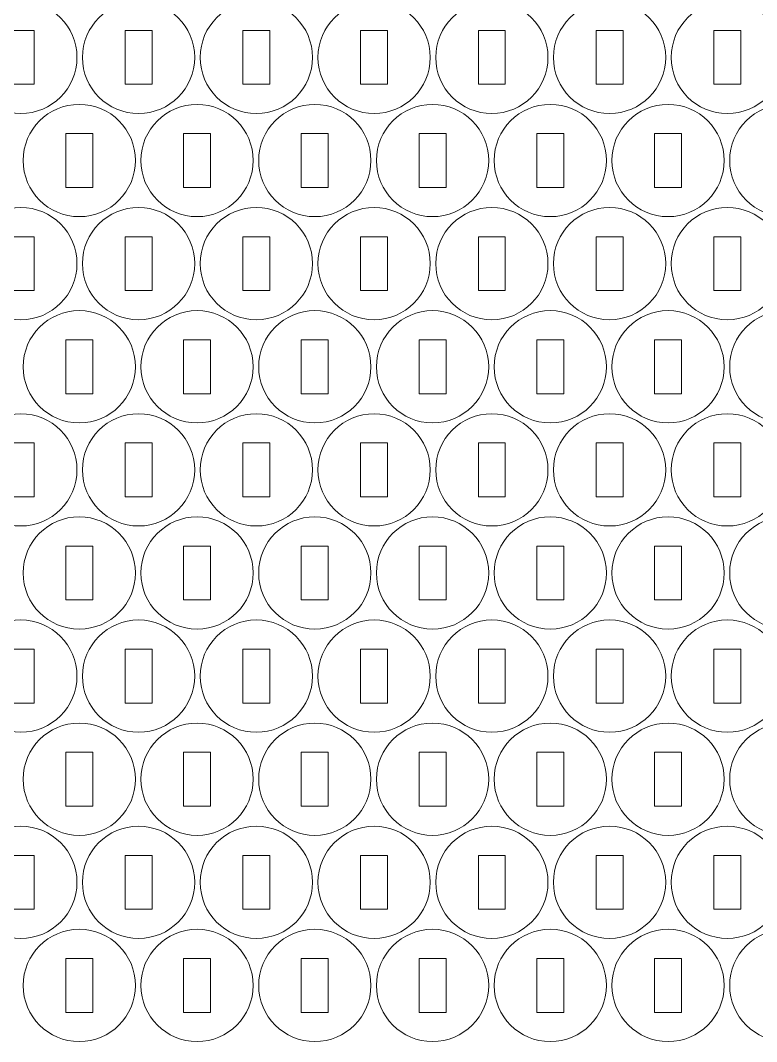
# Model space of a CAD drawing. Header units: millimetres. Extents: x -417 to 417, y -320 to 320.
# Drawn here: x -328.5 to -246.5, y -320.2 to -206.5 of the extents above; entities that cross this region are included whole.
import ezdxf

# ---------------------------------------------------------------- set-up
doc = ezdxf.new("R2010")
doc.units = ezdxf.units.MM
doc.header["$MEASUREMENT"] = 0
doc.layers.add('Camada 1', color=7, linetype='Continuous')

msp = doc.modelspace()

# ---------------------------------------------------------------- linework, layer by layer
at = {"layer": 'Camada 1', "lineweight": 20}
for points in [[(-328.4579, -204.3925), (-325.0061, -204.3925), (-322.2079, -207.1907), (-322.2079, -210.6425), (-322.2079, -210.6425), (-322.2079, -214.0943), (-325.0061, -216.8925), (-328.4579, -216.8925), (-328.4579, -216.8925), (-331.9097, -216.8925), (-334.7079, -214.0943), (-334.7079, -210.6425), (-334.7079, -210.6425), (-334.7079, -207.1907), (-331.9097, -204.3925), (-328.4579, -204.3925)], [(-315.3471, -204.3925), (-311.8953, -204.3925), (-309.0971, -207.1907), (-309.0971, -210.6425), (-309.0971, -210.6425), (-309.0971, -214.0943), (-311.8953, -216.8925), (-315.3471, -216.8925), (-315.3471, -216.8925), (-318.7989, -216.8925), (-321.5971, -214.0943), (-321.5971, -210.6425), (-321.5971, -210.6425), (-321.5971, -207.1907), (-318.7989, -204.3925), (-315.3471, -204.3925)], [(-302.2363, -204.3925), (-298.7845, -204.3925), (-295.9863, -207.1907), (-295.9863, -210.6425), (-295.9863, -210.6425), (-295.9863, -214.0943), (-298.7845, -216.8925), (-302.2363, -216.8925), (-302.2363, -216.8925), (-305.6881, -216.8925), (-308.4863, -214.0943), (-308.4863, -210.6425), (-308.4863, -210.6425), (-308.4863, -207.1907), (-305.6881, -204.3925), (-302.2363, -204.3925)], [(-289.1255, -204.3925), (-285.6737, -204.3925), (-282.8755, -207.1907), (-282.8755, -210.6425), (-282.8755, -210.6425), (-282.8755, -214.0943), (-285.6737, -216.8925), (-289.1255, -216.8925), (-289.1255, -216.8925), (-292.5773, -216.8925), (-295.3755, -214.0943), (-295.3755, -210.6425), (-295.3755, -210.6425), (-295.3755, -207.1907), (-292.5773, -204.3925), (-289.1255, -204.3925)], [(-276.0147, -204.3925), (-272.5629, -204.3925), (-269.7647, -207.1907), (-269.7647, -210.6425), (-269.7647, -210.6425), (-269.7647, -214.0943), (-272.5629, -216.8925), (-276.0147, -216.8925), (-276.0147, -216.8925), (-279.4665, -216.8925), (-282.2647, -214.0943), (-282.2647, -210.6425), (-282.2647, -210.6425), (-282.2647, -207.1907), (-279.4665, -204.3925), (-276.0147, -204.3925)], [(-262.9039, -204.3925), (-259.4521, -204.3925), (-256.6539, -207.1907), (-256.6539, -210.6425), (-256.6539, -210.6425), (-256.6539, -214.0943), (-259.4521, -216.8925), (-262.9039, -216.8925), (-262.9039, -216.8925), (-266.3557, -216.8925), (-269.1539, -214.0943), (-269.1539, -210.6425), (-269.1539, -210.6425), (-269.1539, -207.1907), (-266.3557, -204.3925), (-262.9039, -204.3925)], [(-249.7931, -204.3925), (-246.3413, -204.3925), (-243.5431, -207.1907), (-243.5431, -210.6425), (-243.5431, -210.6425), (-243.5431, -214.0943), (-246.3413, -216.8925), (-249.7931, -216.8925), (-249.7931, -216.8925), (-253.2449, -216.8925), (-256.0431, -214.0943), (-256.0431, -210.6425), (-256.0431, -210.6425), (-256.0431, -207.1907), (-253.2449, -204.3925), (-249.7931, -204.3925)], [(-329.9579, -207.6425), (-329.9579, -207.6425), (-326.9579, -207.6425), (-326.9579, -207.6425), (-326.9579, -207.6425), (-326.9579, -207.6425), (-326.9579, -213.6425), (-326.9579, -213.6425), (-326.9579, -213.6425), (-326.9579, -213.6425), (-329.9579, -213.6425), (-329.9579, -213.6425), (-329.9579, -213.6425), (-329.9579, -213.6425), (-329.9579, -207.6425), (-329.9579, -207.6425)], [(-316.8471, -207.6425), (-316.8471, -207.6425), (-313.8471, -207.6425), (-313.8471, -207.6425), (-313.8471, -207.6425), (-313.8471, -207.6425), (-313.8471, -213.6425), (-313.8471, -213.6425), (-313.8471, -213.6425), (-313.8471, -213.6425), (-316.8471, -213.6425), (-316.8471, -213.6425), (-316.8471, -213.6425), (-316.8471, -213.6425), (-316.8471, -207.6425), (-316.8471, -207.6425)], [(-303.7363, -207.6425), (-303.7363, -207.6425), (-300.7363, -207.6425), (-300.7363, -207.6425), (-300.7363, -207.6425), (-300.7363, -207.6425), (-300.7363, -213.6425), (-300.7363, -213.6425), (-300.7363, -213.6425), (-300.7363, -213.6425), (-303.7363, -213.6425), (-303.7363, -213.6425), (-303.7363, -213.6425), (-303.7363, -213.6425), (-303.7363, -207.6425), (-303.7363, -207.6425)], [(-290.6255, -207.6425), (-290.6255, -207.6425), (-287.6255, -207.6425), (-287.6255, -207.6425), (-287.6255, -207.6425), (-287.6255, -207.6425), (-287.6255, -213.6425), (-287.6255, -213.6425), (-287.6255, -213.6425), (-287.6255, -213.6425), (-290.6255, -213.6425), (-290.6255, -213.6425), (-290.6255, -213.6425), (-290.6255, -213.6425), (-290.6255, -207.6425), (-290.6255, -207.6425)], [(-277.5147, -207.6425), (-277.5147, -207.6425), (-274.5147, -207.6425), (-274.5147, -207.6425), (-274.5147, -207.6425), (-274.5147, -207.6425), (-274.5147, -213.6425), (-274.5147, -213.6425), (-274.5147, -213.6425), (-274.5147, -213.6425), (-277.5147, -213.6425), (-277.5147, -213.6425), (-277.5147, -213.6425), (-277.5147, -213.6425), (-277.5147, -207.6425), (-277.5147, -207.6425)], [(-264.4039, -207.6425), (-264.4039, -207.6425), (-261.4039, -207.6425), (-261.4039, -207.6425), (-261.4039, -207.6425), (-261.4039, -207.6425), (-261.4039, -213.6425), (-261.4039, -213.6425), (-261.4039, -213.6425), (-261.4039, -213.6425), (-264.4039, -213.6425), (-264.4039, -213.6425), (-264.4039, -213.6425), (-264.4039, -213.6425), (-264.4039, -207.6425), (-264.4039, -207.6425)], [(-251.2931, -207.6425), (-251.2931, -207.6425), (-248.2931, -207.6425), (-248.2931, -207.6425), (-248.2931, -207.6425), (-248.2931, -207.6425), (-248.2931, -213.6425), (-248.2931, -213.6425), (-248.2931, -213.6425), (-248.2931, -213.6425), (-251.2931, -213.6425), (-251.2931, -213.6425), (-251.2931, -213.6425), (-251.2931, -213.6425), (-251.2931, -207.6425), (-251.2931, -207.6425)], [(-321.9492, -215.8754), (-318.4974, -215.8754), (-315.6992, -218.6736), (-315.6992, -222.1254), (-315.6992, -222.1254), (-315.6992, -225.5772), (-318.4974, -228.3754), (-321.9492, -228.3754), (-321.9492, -228.3754), (-325.401, -228.3754), (-328.1992, -225.5772), (-328.1992, -222.1254), (-328.1992, -222.1254), (-328.1992, -218.6736), (-325.401, -215.8754), (-321.9492, -215.8754)], [(-308.8384, -215.8754), (-305.3866, -215.8754), (-302.5884, -218.6736), (-302.5884, -222.1254), (-302.5884, -222.1254), (-302.5884, -225.5772), (-305.3866, -228.3754), (-308.8384, -228.3754), (-308.8384, -228.3754), (-312.2902, -228.3754), (-315.0884, -225.5772), (-315.0884, -222.1254), (-315.0884, -222.1254), (-315.0884, -218.6736), (-312.2902, -215.8754), (-308.8384, -215.8754)], [(-295.7276, -215.8754), (-292.2758, -215.8754), (-289.4776, -218.6736), (-289.4776, -222.1254), (-289.4776, -222.1254), (-289.4776, -225.5772), (-292.2758, -228.3754), (-295.7276, -228.3754), (-295.7276, -228.3754), (-299.1794, -228.3754), (-301.9776, -225.5772), (-301.9776, -222.1254), (-301.9776, -222.1254), (-301.9776, -218.6736), (-299.1794, -215.8754), (-295.7276, -215.8754)], [(-282.6168, -215.8754), (-279.165, -215.8754), (-276.3668, -218.6736), (-276.3668, -222.1254), (-276.3668, -222.1254), (-276.3668, -225.5772), (-279.165, -228.3754), (-282.6168, -228.3754), (-282.6168, -228.3754), (-286.0686, -228.3754), (-288.8668, -225.5772), (-288.8668, -222.1254), (-288.8668, -222.1254), (-288.8668, -218.6736), (-286.0686, -215.8754), (-282.6168, -215.8754)], [(-269.506, -215.8754), (-266.0542, -215.8754), (-263.256, -218.6736), (-263.256, -222.1254), (-263.256, -222.1254), (-263.256, -225.5772), (-266.0542, -228.3754), (-269.506, -228.3754), (-269.506, -228.3754), (-272.9578, -228.3754), (-275.756, -225.5772), (-275.756, -222.1254), (-275.756, -222.1254), (-275.756, -218.6736), (-272.9578, -215.8754), (-269.506, -215.8754)], [(-256.3952, -215.8754), (-252.9434, -215.8754), (-250.1452, -218.6736), (-250.1452, -222.1254), (-250.1452, -222.1254), (-250.1452, -225.5772), (-252.9434, -228.3754), (-256.3952, -228.3754), (-256.3952, -228.3754), (-259.847, -228.3754), (-262.6452, -225.5772), (-262.6452, -222.1254), (-262.6452, -222.1254), (-262.6452, -218.6736), (-259.847, -215.8754), (-256.3952, -215.8754)], [(-243.2844, -215.8754), (-239.8326, -215.8754), (-237.0344, -218.6736), (-237.0344, -222.1254), (-237.0344, -222.1254), (-237.0344, -225.5772), (-239.8326, -228.3754), (-243.2844, -228.3754), (-243.2844, -228.3754), (-246.7362, -228.3754), (-249.5344, -225.5772), (-249.5344, -222.1254), (-249.5344, -222.1254), (-249.5344, -218.6736), (-246.7362, -215.8754), (-243.2844, -215.8754)], [(-323.4492, -219.1254), (-323.4492, -219.1254), (-320.4492, -219.1254), (-320.4492, -219.1254), (-320.4492, -219.1254), (-320.4492, -219.1254), (-320.4492, -225.1254), (-320.4492, -225.1254), (-320.4492, -225.1254), (-320.4492, -225.1254), (-323.4492, -225.1254), (-323.4492, -225.1254), (-323.4492, -225.1254), (-323.4492, -225.1254), (-323.4492, -219.1254), (-323.4492, -219.1254)], [(-310.3384, -219.1254), (-310.3384, -219.1254), (-307.3384, -219.1254), (-307.3384, -219.1254), (-307.3384, -219.1254), (-307.3384, -219.1254), (-307.3384, -225.1254), (-307.3384, -225.1254), (-307.3384, -225.1254), (-307.3384, -225.1254), (-310.3384, -225.1254), (-310.3384, -225.1254), (-310.3384, -225.1254), (-310.3384, -225.1254), (-310.3384, -219.1254), (-310.3384, -219.1254)], [(-297.2276, -219.1254), (-297.2276, -219.1254), (-294.2276, -219.1254), (-294.2276, -219.1254), (-294.2276, -219.1254), (-294.2276, -219.1254), (-294.2276, -225.1254), (-294.2276, -225.1254), (-294.2276, -225.1254), (-294.2276, -225.1254), (-297.2276, -225.1254), (-297.2276, -225.1254), (-297.2276, -225.1254), (-297.2276, -225.1254), (-297.2276, -219.1254), (-297.2276, -219.1254)], [(-284.1168, -219.1254), (-284.1168, -219.1254), (-281.1168, -219.1254), (-281.1168, -219.1254), (-281.1168, -219.1254), (-281.1168, -219.1254), (-281.1168, -225.1254), (-281.1168, -225.1254), (-281.1168, -225.1254), (-281.1168, -225.1254), (-284.1168, -225.1254), (-284.1168, -225.1254), (-284.1168, -225.1254), (-284.1168, -225.1254), (-284.1168, -219.1254), (-284.1168, -219.1254)], [(-271.006, -219.1254), (-271.006, -219.1254), (-268.006, -219.1254), (-268.006, -219.1254), (-268.006, -219.1254), (-268.006, -219.1254), (-268.006, -225.1254), (-268.006, -225.1254), (-268.006, -225.1254), (-268.006, -225.1254), (-271.006, -225.1254), (-271.006, -225.1254), (-271.006, -225.1254), (-271.006, -225.1254), (-271.006, -219.1254), (-271.006, -219.1254)], [(-257.8952, -219.1254), (-257.8952, -219.1254), (-254.8952, -219.1254), (-254.8952, -219.1254), (-254.8952, -219.1254), (-254.8952, -219.1254), (-254.8952, -225.1254), (-254.8952, -225.1254), (-254.8952, -225.1254), (-254.8952, -225.1254), (-257.8952, -225.1254), (-257.8952, -225.1254), (-257.8952, -225.1254), (-257.8952, -225.1254), (-257.8952, -219.1254), (-257.8952, -219.1254)], [(-328.4579, -227.3583), (-325.0061, -227.3583), (-322.2079, -230.1565), (-322.2079, -233.6083), (-322.2079, -233.6083), (-322.2079, -237.0601), (-325.0061, -239.8583), (-328.4579, -239.8583), (-328.4579, -239.8583), (-331.9097, -239.8583), (-334.7079, -237.0601), (-334.7079, -233.6083), (-334.7079, -233.6083), (-334.7079, -230.1565), (-331.9097, -227.3583), (-328.4579, -227.3583)], [(-315.3471, -227.3583), (-311.8953, -227.3583), (-309.0971, -230.1565), (-309.0971, -233.6083), (-309.0971, -233.6083), (-309.0971, -237.0601), (-311.8953, -239.8583), (-315.3471, -239.8583), (-315.3471, -239.8583), (-318.7989, -239.8583), (-321.5971, -237.0601), (-321.5971, -233.6083), (-321.5971, -233.6083), (-321.5971, -230.1565), (-318.7989, -227.3583), (-315.3471, -227.3583)], [(-302.2363, -227.3583), (-298.7845, -227.3583), (-295.9863, -230.1565), (-295.9863, -233.6083), (-295.9863, -233.6083), (-295.9863, -237.0601), (-298.7845, -239.8583), (-302.2363, -239.8583), (-302.2363, -239.8583), (-305.6881, -239.8583), (-308.4863, -237.0601), (-308.4863, -233.6083), (-308.4863, -233.6083), (-308.4863, -230.1565), (-305.6881, -227.3583), (-302.2363, -227.3583)], [(-289.1255, -227.3583), (-285.6737, -227.3583), (-282.8755, -230.1565), (-282.8755, -233.6083), (-282.8755, -233.6083), (-282.8755, -237.0601), (-285.6737, -239.8583), (-289.1255, -239.8583), (-289.1255, -239.8583), (-292.5773, -239.8583), (-295.3755, -237.0601), (-295.3755, -233.6083), (-295.3755, -233.6083), (-295.3755, -230.1565), (-292.5773, -227.3583), (-289.1255, -227.3583)], [(-276.0147, -227.3583), (-272.5629, -227.3583), (-269.7647, -230.1565), (-269.7647, -233.6083), (-269.7647, -233.6083), (-269.7647, -237.0601), (-272.5629, -239.8583), (-276.0147, -239.8583), (-276.0147, -239.8583), (-279.4665, -239.8583), (-282.2647, -237.0601), (-282.2647, -233.6083), (-282.2647, -233.6083), (-282.2647, -230.1565), (-279.4665, -227.3583), (-276.0147, -227.3583)], [(-262.9039, -227.3583), (-259.4521, -227.3583), (-256.6539, -230.1565), (-256.6539, -233.6083), (-256.6539, -233.6083), (-256.6539, -237.0601), (-259.4521, -239.8583), (-262.9039, -239.8583), (-262.9039, -239.8583), (-266.3557, -239.8583), (-269.1539, -237.0601), (-269.1539, -233.6083), (-269.1539, -233.6083), (-269.1539, -230.1565), (-266.3557, -227.3583), (-262.9039, -227.3583)], [(-249.7931, -227.3583), (-246.3413, -227.3583), (-243.5431, -230.1565), (-243.5431, -233.6083), (-243.5431, -233.6083), (-243.5431, -237.0601), (-246.3413, -239.8583), (-249.7931, -239.8583), (-249.7931, -239.8583), (-253.2449, -239.8583), (-256.0431, -237.0601), (-256.0431, -233.6083), (-256.0431, -233.6083), (-256.0431, -230.1565), (-253.2449, -227.3583), (-249.7931, -227.3583)], [(-329.9579, -230.6083), (-329.9579, -230.6083), (-326.9579, -230.6083), (-326.9579, -230.6083), (-326.9579, -230.6083), (-326.9579, -230.6083), (-326.9579, -236.6083), (-326.9579, -236.6083), (-326.9579, -236.6083), (-326.9579, -236.6083), (-329.9579, -236.6083), (-329.9579, -236.6083), (-329.9579, -236.6083), (-329.9579, -236.6083), (-329.9579, -230.6083), (-329.9579, -230.6083)], [(-316.8471, -230.6083), (-316.8471, -230.6083), (-313.8471, -230.6083), (-313.8471, -230.6083), (-313.8471, -230.6083), (-313.8471, -230.6083), (-313.8471, -236.6083), (-313.8471, -236.6083), (-313.8471, -236.6083), (-313.8471, -236.6083), (-316.8471, -236.6083), (-316.8471, -236.6083), (-316.8471, -236.6083), (-316.8471, -236.6083), (-316.8471, -230.6083), (-316.8471, -230.6083)], [(-303.7363, -230.6083), (-303.7363, -230.6083), (-300.7363, -230.6083), (-300.7363, -230.6083), (-300.7363, -230.6083), (-300.7363, -230.6083), (-300.7363, -236.6083), (-300.7363, -236.6083), (-300.7363, -236.6083), (-300.7363, -236.6083), (-303.7363, -236.6083), (-303.7363, -236.6083), (-303.7363, -236.6083), (-303.7363, -236.6083), (-303.7363, -230.6083), (-303.7363, -230.6083)], [(-290.6255, -230.6083), (-290.6255, -230.6083), (-287.6255, -230.6083), (-287.6255, -230.6083), (-287.6255, -230.6083), (-287.6255, -230.6083), (-287.6255, -236.6083), (-287.6255, -236.6083), (-287.6255, -236.6083), (-287.6255, -236.6083), (-290.6255, -236.6083), (-290.6255, -236.6083), (-290.6255, -236.6083), (-290.6255, -236.6083), (-290.6255, -230.6083), (-290.6255, -230.6083)], [(-277.5147, -230.6083), (-277.5147, -230.6083), (-274.5147, -230.6083), (-274.5147, -230.6083), (-274.5147, -230.6083), (-274.5147, -230.6083), (-274.5147, -236.6083), (-274.5147, -236.6083), (-274.5147, -236.6083), (-274.5147, -236.6083), (-277.5147, -236.6083), (-277.5147, -236.6083), (-277.5147, -236.6083), (-277.5147, -236.6083), (-277.5147, -230.6083), (-277.5147, -230.6083)], [(-264.4039, -230.6083), (-264.4039, -230.6083), (-261.4039, -230.6083), (-261.4039, -230.6083), (-261.4039, -230.6083), (-261.4039, -230.6083), (-261.4039, -236.6083), (-261.4039, -236.6083), (-261.4039, -236.6083), (-261.4039, -236.6083), (-264.4039, -236.6083), (-264.4039, -236.6083), (-264.4039, -236.6083), (-264.4039, -236.6083), (-264.4039, -230.6083), (-264.4039, -230.6083)], [(-251.2931, -230.6083), (-251.2931, -230.6083), (-248.2931, -230.6083), (-248.2931, -230.6083), (-248.2931, -230.6083), (-248.2931, -230.6083), (-248.2931, -236.6083), (-248.2931, -236.6083), (-248.2931, -236.6083), (-248.2931, -236.6083), (-251.2931, -236.6083), (-251.2931, -236.6083), (-251.2931, -236.6083), (-251.2931, -236.6083), (-251.2931, -230.6083), (-251.2931, -230.6083)], [(-321.9492, -238.8412), (-318.4974, -238.8412), (-315.6992, -241.6394), (-315.6992, -245.0912), (-315.6992, -245.0912), (-315.6992, -248.543), (-318.4974, -251.3412), (-321.9492, -251.3412), (-321.9492, -251.3412), (-325.401, -251.3412), (-328.1992, -248.543), (-328.1992, -245.0912), (-328.1992, -245.0912), (-328.1992, -241.6394), (-325.401, -238.8412), (-321.9492, -238.8412)], [(-308.8384, -238.8412), (-305.3866, -238.8412), (-302.5884, -241.6394), (-302.5884, -245.0912), (-302.5884, -245.0912), (-302.5884, -248.543), (-305.3866, -251.3412), (-308.8384, -251.3412), (-308.8384, -251.3412), (-312.2902, -251.3412), (-315.0884, -248.543), (-315.0884, -245.0912), (-315.0884, -245.0912), (-315.0884, -241.6394), (-312.2902, -238.8412), (-308.8384, -238.8412)], [(-295.7276, -238.8412), (-292.2758, -238.8412), (-289.4776, -241.6394), (-289.4776, -245.0912), (-289.4776, -245.0912), (-289.4776, -248.543), (-292.2758, -251.3412), (-295.7276, -251.3412), (-295.7276, -251.3412), (-299.1794, -251.3412), (-301.9776, -248.543), (-301.9776, -245.0912), (-301.9776, -245.0912), (-301.9776, -241.6394), (-299.1794, -238.8412), (-295.7276, -238.8412)], [(-282.6168, -238.8412), (-279.165, -238.8412), (-276.3668, -241.6394), (-276.3668, -245.0912), (-276.3668, -245.0912), (-276.3668, -248.543), (-279.165, -251.3412), (-282.6168, -251.3412), (-282.6168, -251.3412), (-286.0686, -251.3412), (-288.8668, -248.543), (-288.8668, -245.0912), (-288.8668, -245.0912), (-288.8668, -241.6394), (-286.0686, -238.8412), (-282.6168, -238.8412)], [(-269.506, -238.8412), (-266.0542, -238.8412), (-263.256, -241.6394), (-263.256, -245.0912), (-263.256, -245.0912), (-263.256, -248.543), (-266.0542, -251.3412), (-269.506, -251.3412), (-269.506, -251.3412), (-272.9578, -251.3412), (-275.756, -248.543), (-275.756, -245.0912), (-275.756, -245.0912), (-275.756, -241.6394), (-272.9578, -238.8412), (-269.506, -238.8412)], [(-256.3952, -238.8412), (-252.9434, -238.8412), (-250.1452, -241.6394), (-250.1452, -245.0912), (-250.1452, -245.0912), (-250.1452, -248.543), (-252.9434, -251.3412), (-256.3952, -251.3412), (-256.3952, -251.3412), (-259.847, -251.3412), (-262.6452, -248.543), (-262.6452, -245.0912), (-262.6452, -245.0912), (-262.6452, -241.6394), (-259.847, -238.8412), (-256.3952, -238.8412)], [(-243.2844, -238.8412), (-239.8326, -238.8412), (-237.0344, -241.6394), (-237.0344, -245.0912), (-237.0344, -245.0912), (-237.0344, -248.543), (-239.8326, -251.3412), (-243.2844, -251.3412), (-243.2844, -251.3412), (-246.7362, -251.3412), (-249.5344, -248.543), (-249.5344, -245.0912), (-249.5344, -245.0912), (-249.5344, -241.6394), (-246.7362, -238.8412), (-243.2844, -238.8412)], [(-323.4492, -242.0912), (-323.4492, -242.0912), (-320.4492, -242.0912), (-320.4492, -242.0912), (-320.4492, -242.0912), (-320.4492, -242.0912), (-320.4492, -248.0912), (-320.4492, -248.0912), (-320.4492, -248.0912), (-320.4492, -248.0912), (-323.4492, -248.0912), (-323.4492, -248.0912), (-323.4492, -248.0912), (-323.4492, -248.0912), (-323.4492, -242.0912), (-323.4492, -242.0912)], [(-310.3384, -242.0912), (-310.3384, -242.0912), (-307.3384, -242.0912), (-307.3384, -242.0912), (-307.3384, -242.0912), (-307.3384, -242.0912), (-307.3384, -248.0912), (-307.3384, -248.0912), (-307.3384, -248.0912), (-307.3384, -248.0912), (-310.3384, -248.0912), (-310.3384, -248.0912), (-310.3384, -248.0912), (-310.3384, -248.0912), (-310.3384, -242.0912), (-310.3384, -242.0912)], [(-297.2276, -242.0912), (-297.2276, -242.0912), (-294.2276, -242.0912), (-294.2276, -242.0912), (-294.2276, -242.0912), (-294.2276, -242.0912), (-294.2276, -248.0912), (-294.2276, -248.0912), (-294.2276, -248.0912), (-294.2276, -248.0912), (-297.2276, -248.0912), (-297.2276, -248.0912), (-297.2276, -248.0912), (-297.2276, -248.0912), (-297.2276, -242.0912), (-297.2276, -242.0912)], [(-284.1168, -242.0912), (-284.1168, -242.0912), (-281.1168, -242.0912), (-281.1168, -242.0912), (-281.1168, -242.0912), (-281.1168, -242.0912), (-281.1168, -248.0912), (-281.1168, -248.0912), (-281.1168, -248.0912), (-281.1168, -248.0912), (-284.1168, -248.0912), (-284.1168, -248.0912), (-284.1168, -248.0912), (-284.1168, -248.0912), (-284.1168, -242.0912), (-284.1168, -242.0912)], [(-271.006, -242.0912), (-271.006, -242.0912), (-268.006, -242.0912), (-268.006, -242.0912), (-268.006, -242.0912), (-268.006, -242.0912), (-268.006, -248.0912), (-268.006, -248.0912), (-268.006, -248.0912), (-268.006, -248.0912), (-271.006, -248.0912), (-271.006, -248.0912), (-271.006, -248.0912), (-271.006, -248.0912), (-271.006, -242.0912), (-271.006, -242.0912)], [(-257.8952, -242.0912), (-257.8952, -242.0912), (-254.8952, -242.0912), (-254.8952, -242.0912), (-254.8952, -242.0912), (-254.8952, -242.0912), (-254.8952, -248.0912), (-254.8952, -248.0912), (-254.8952, -248.0912), (-254.8952, -248.0912), (-257.8952, -248.0912), (-257.8952, -248.0912), (-257.8952, -248.0912), (-257.8952, -248.0912), (-257.8952, -242.0912), (-257.8952, -242.0912)], [(-328.4579, -250.3241), (-325.0061, -250.3241), (-322.2079, -253.1223), (-322.2079, -256.5741), (-322.2079, -256.5741), (-322.2079, -260.0259), (-325.0061, -262.8241), (-328.4579, -262.8241), (-328.4579, -262.8241), (-331.9097, -262.8241), (-334.7079, -260.0259), (-334.7079, -256.5741), (-334.7079, -256.5741), (-334.7079, -253.1223), (-331.9097, -250.3241), (-328.4579, -250.3241)], [(-315.3471, -250.3241), (-311.8953, -250.3241), (-309.0971, -253.1223), (-309.0971, -256.5741), (-309.0971, -256.5741), (-309.0971, -260.0259), (-311.8953, -262.8241), (-315.3471, -262.8241), (-315.3471, -262.8241), (-318.7989, -262.8241), (-321.5971, -260.0259), (-321.5971, -256.5741), (-321.5971, -256.5741), (-321.5971, -253.1223), (-318.7989, -250.3241), (-315.3471, -250.3241)], [(-302.2363, -250.3241), (-298.7845, -250.3241), (-295.9863, -253.1223), (-295.9863, -256.5741), (-295.9863, -256.5741), (-295.9863, -260.0259), (-298.7845, -262.8241), (-302.2363, -262.8241), (-302.2363, -262.8241), (-305.6881, -262.8241), (-308.4863, -260.0259), (-308.4863, -256.5741), (-308.4863, -256.5741), (-308.4863, -253.1223), (-305.6881, -250.3241), (-302.2363, -250.3241)], [(-289.1255, -250.3241), (-285.6737, -250.3241), (-282.8755, -253.1223), (-282.8755, -256.5741), (-282.8755, -256.5741), (-282.8755, -260.0259), (-285.6737, -262.8241), (-289.1255, -262.8241), (-289.1255, -262.8241), (-292.5773, -262.8241), (-295.3755, -260.0259), (-295.3755, -256.5741), (-295.3755, -256.5741), (-295.3755, -253.1223), (-292.5773, -250.3241), (-289.1255, -250.3241)], [(-276.0147, -250.3241), (-272.5629, -250.3241), (-269.7647, -253.1223), (-269.7647, -256.5741), (-269.7647, -256.5741), (-269.7647, -260.0259), (-272.5629, -262.8241), (-276.0147, -262.8241), (-276.0147, -262.8241), (-279.4665, -262.8241), (-282.2647, -260.0259), (-282.2647, -256.5741), (-282.2647, -256.5741), (-282.2647, -253.1223), (-279.4665, -250.3241), (-276.0147, -250.3241)], [(-262.9039, -250.3241), (-259.4521, -250.3241), (-256.6539, -253.1223), (-256.6539, -256.5741), (-256.6539, -256.5741), (-256.6539, -260.0259), (-259.4521, -262.8241), (-262.9039, -262.8241), (-262.9039, -262.8241), (-266.3557, -262.8241), (-269.1539, -260.0259), (-269.1539, -256.5741), (-269.1539, -256.5741), (-269.1539, -253.1223), (-266.3557, -250.3241), (-262.9039, -250.3241)], [(-249.7931, -250.3241), (-246.3413, -250.3241), (-243.5431, -253.1223), (-243.5431, -256.5741), (-243.5431, -256.5741), (-243.5431, -260.0259), (-246.3413, -262.8241), (-249.7931, -262.8241), (-249.7931, -262.8241), (-253.2449, -262.8241), (-256.0431, -260.0259), (-256.0431, -256.5741), (-256.0431, -256.5741), (-256.0431, -253.1223), (-253.2449, -250.3241), (-249.7931, -250.3241)], [(-329.9579, -253.5741), (-329.9579, -253.5741), (-326.9579, -253.5741), (-326.9579, -253.5741), (-326.9579, -253.5741), (-326.9579, -253.5741), (-326.9579, -259.5741), (-326.9579, -259.5741), (-326.9579, -259.5741), (-326.9579, -259.5741), (-329.9579, -259.5741), (-329.9579, -259.5741), (-329.9579, -259.5741), (-329.9579, -259.5741), (-329.9579, -253.5741), (-329.9579, -253.5741)], [(-316.8471, -253.5741), (-316.8471, -253.5741), (-313.8471, -253.5741), (-313.8471, -253.5741), (-313.8471, -253.5741), (-313.8471, -253.5741), (-313.8471, -259.5741), (-313.8471, -259.5741), (-313.8471, -259.5741), (-313.8471, -259.5741), (-316.8471, -259.5741), (-316.8471, -259.5741), (-316.8471, -259.5741), (-316.8471, -259.5741), (-316.8471, -253.5741), (-316.8471, -253.5741)], [(-303.7363, -253.5741), (-303.7363, -253.5741), (-300.7363, -253.5741), (-300.7363, -253.5741), (-300.7363, -253.5741), (-300.7363, -253.5741), (-300.7363, -259.5741), (-300.7363, -259.5741), (-300.7363, -259.5741), (-300.7363, -259.5741), (-303.7363, -259.5741), (-303.7363, -259.5741), (-303.7363, -259.5741), (-303.7363, -259.5741), (-303.7363, -253.5741), (-303.7363, -253.5741)], [(-290.6255, -253.5741), (-290.6255, -253.5741), (-287.6255, -253.5741), (-287.6255, -253.5741), (-287.6255, -253.5741), (-287.6255, -253.5741), (-287.6255, -259.5741), (-287.6255, -259.5741), (-287.6255, -259.5741), (-287.6255, -259.5741), (-290.6255, -259.5741), (-290.6255, -259.5741), (-290.6255, -259.5741), (-290.6255, -259.5741), (-290.6255, -253.5741), (-290.6255, -253.5741)], [(-277.5147, -253.5741), (-277.5147, -253.5741), (-274.5147, -253.5741), (-274.5147, -253.5741), (-274.5147, -253.5741), (-274.5147, -253.5741), (-274.5147, -259.5741), (-274.5147, -259.5741), (-274.5147, -259.5741), (-274.5147, -259.5741), (-277.5147, -259.5741), (-277.5147, -259.5741), (-277.5147, -259.5741), (-277.5147, -259.5741), (-277.5147, -253.5741), (-277.5147, -253.5741)], [(-264.4039, -253.5741), (-264.4039, -253.5741), (-261.4039, -253.5741), (-261.4039, -253.5741), (-261.4039, -253.5741), (-261.4039, -253.5741), (-261.4039, -259.5741), (-261.4039, -259.5741), (-261.4039, -259.5741), (-261.4039, -259.5741), (-264.4039, -259.5741), (-264.4039, -259.5741), (-264.4039, -259.5741), (-264.4039, -259.5741), (-264.4039, -253.5741), (-264.4039, -253.5741)], [(-251.2931, -253.5741), (-251.2931, -253.5741), (-248.2931, -253.5741), (-248.2931, -253.5741), (-248.2931, -253.5741), (-248.2931, -253.5741), (-248.2931, -259.5741), (-248.2931, -259.5741), (-248.2931, -259.5741), (-248.2931, -259.5741), (-251.2931, -259.5741), (-251.2931, -259.5741), (-251.2931, -259.5741), (-251.2931, -259.5741), (-251.2931, -253.5741), (-251.2931, -253.5741)], [(-321.9492, -261.807), (-318.4974, -261.807), (-315.6992, -264.6052), (-315.6992, -268.057), (-315.6992, -268.057), (-315.6992, -271.5088), (-318.4974, -274.307), (-321.9492, -274.307), (-321.9492, -274.307), (-325.401, -274.307), (-328.1992, -271.5088), (-328.1992, -268.057), (-328.1992, -268.057), (-328.1992, -264.6052), (-325.401, -261.807), (-321.9492, -261.807)], [(-308.8384, -261.807), (-305.3866, -261.807), (-302.5884, -264.6052), (-302.5884, -268.057), (-302.5884, -268.057), (-302.5884, -271.5088), (-305.3866, -274.307), (-308.8384, -274.307), (-308.8384, -274.307), (-312.2902, -274.307), (-315.0884, -271.5088), (-315.0884, -268.057), (-315.0884, -268.057), (-315.0884, -264.6052), (-312.2902, -261.807), (-308.8384, -261.807)], [(-295.7276, -261.807), (-292.2758, -261.807), (-289.4776, -264.6052), (-289.4776, -268.057), (-289.4776, -268.057), (-289.4776, -271.5088), (-292.2758, -274.307), (-295.7276, -274.307), (-295.7276, -274.307), (-299.1794, -274.307), (-301.9776, -271.5088), (-301.9776, -268.057), (-301.9776, -268.057), (-301.9776, -264.6052), (-299.1794, -261.807), (-295.7276, -261.807)], [(-282.6168, -261.807), (-279.165, -261.807), (-276.3668, -264.6052), (-276.3668, -268.057), (-276.3668, -268.057), (-276.3668, -271.5088), (-279.165, -274.307), (-282.6168, -274.307), (-282.6168, -274.307), (-286.0686, -274.307), (-288.8668, -271.5088), (-288.8668, -268.057), (-288.8668, -268.057), (-288.8668, -264.6052), (-286.0686, -261.807), (-282.6168, -261.807)], [(-269.506, -261.807), (-266.0542, -261.807), (-263.256, -264.6052), (-263.256, -268.057), (-263.256, -268.057), (-263.256, -271.5088), (-266.0542, -274.307), (-269.506, -274.307), (-269.506, -274.307), (-272.9578, -274.307), (-275.756, -271.5088), (-275.756, -268.057), (-275.756, -268.057), (-275.756, -264.6052), (-272.9578, -261.807), (-269.506, -261.807)], [(-256.3952, -261.807), (-252.9434, -261.807), (-250.1452, -264.6052), (-250.1452, -268.057), (-250.1452, -268.057), (-250.1452, -271.5088), (-252.9434, -274.307), (-256.3952, -274.307), (-256.3952, -274.307), (-259.847, -274.307), (-262.6452, -271.5088), (-262.6452, -268.057), (-262.6452, -268.057), (-262.6452, -264.6052), (-259.847, -261.807), (-256.3952, -261.807)], [(-243.2844, -261.807), (-239.8326, -261.807), (-237.0344, -264.6052), (-237.0344, -268.057), (-237.0344, -268.057), (-237.0344, -271.5088), (-239.8326, -274.307), (-243.2844, -274.307), (-243.2844, -274.307), (-246.7362, -274.307), (-249.5344, -271.5088), (-249.5344, -268.057), (-249.5344, -268.057), (-249.5344, -264.6052), (-246.7362, -261.807), (-243.2844, -261.807)], [(-323.4492, -265.057), (-323.4492, -265.057), (-320.4492, -265.057), (-320.4492, -265.057), (-320.4492, -265.057), (-320.4492, -265.057), (-320.4492, -271.057), (-320.4492, -271.057), (-320.4492, -271.057), (-320.4492, -271.057), (-323.4492, -271.057), (-323.4492, -271.057), (-323.4492, -271.057), (-323.4492, -271.057), (-323.4492, -265.057), (-323.4492, -265.057)], [(-310.3384, -265.057), (-310.3384, -265.057), (-307.3384, -265.057), (-307.3384, -265.057), (-307.3384, -265.057), (-307.3384, -265.057), (-307.3384, -271.057), (-307.3384, -271.057), (-307.3384, -271.057), (-307.3384, -271.057), (-310.3384, -271.057), (-310.3384, -271.057), (-310.3384, -271.057), (-310.3384, -271.057), (-310.3384, -265.057), (-310.3384, -265.057)], [(-297.2276, -265.057), (-297.2276, -265.057), (-294.2276, -265.057), (-294.2276, -265.057), (-294.2276, -265.057), (-294.2276, -265.057), (-294.2276, -271.057), (-294.2276, -271.057), (-294.2276, -271.057), (-294.2276, -271.057), (-297.2276, -271.057), (-297.2276, -271.057), (-297.2276, -271.057), (-297.2276, -271.057), (-297.2276, -265.057), (-297.2276, -265.057)], [(-284.1168, -265.057), (-284.1168, -265.057), (-281.1168, -265.057), (-281.1168, -265.057), (-281.1168, -265.057), (-281.1168, -265.057), (-281.1168, -271.057), (-281.1168, -271.057), (-281.1168, -271.057), (-281.1168, -271.057), (-284.1168, -271.057), (-284.1168, -271.057), (-284.1168, -271.057), (-284.1168, -271.057), (-284.1168, -265.057), (-284.1168, -265.057)], [(-271.006, -265.057), (-271.006, -265.057), (-268.006, -265.057), (-268.006, -265.057), (-268.006, -265.057), (-268.006, -265.057), (-268.006, -271.057), (-268.006, -271.057), (-268.006, -271.057), (-268.006, -271.057), (-271.006, -271.057), (-271.006, -271.057), (-271.006, -271.057), (-271.006, -271.057), (-271.006, -265.057), (-271.006, -265.057)], [(-257.8952, -265.057), (-257.8952, -265.057), (-254.8952, -265.057), (-254.8952, -265.057), (-254.8952, -265.057), (-254.8952, -265.057), (-254.8952, -271.057), (-254.8952, -271.057), (-254.8952, -271.057), (-254.8952, -271.057), (-257.8952, -271.057), (-257.8952, -271.057), (-257.8952, -271.057), (-257.8952, -271.057), (-257.8952, -265.057), (-257.8952, -265.057)], [(-328.4579, -273.2899), (-325.0061, -273.2899), (-322.2079, -276.0881), (-322.2079, -279.5399), (-322.2079, -279.5399), (-322.2079, -282.9917), (-325.0061, -285.7899), (-328.4579, -285.7899), (-328.4579, -285.7899), (-331.9097, -285.7899), (-334.7079, -282.9917), (-334.7079, -279.5399), (-334.7079, -279.5399), (-334.7079, -276.0881), (-331.9097, -273.2899), (-328.4579, -273.2899)], [(-315.3471, -273.2899), (-311.8953, -273.2899), (-309.0971, -276.0881), (-309.0971, -279.5399), (-309.0971, -279.5399), (-309.0971, -282.9917), (-311.8953, -285.7899), (-315.3471, -285.7899), (-315.3471, -285.7899), (-318.7989, -285.7899), (-321.5971, -282.9917), (-321.5971, -279.5399), (-321.5971, -279.5399), (-321.5971, -276.0881), (-318.7989, -273.2899), (-315.3471, -273.2899)], [(-302.2363, -273.2899), (-298.7845, -273.2899), (-295.9863, -276.0881), (-295.9863, -279.5399), (-295.9863, -279.5399), (-295.9863, -282.9917), (-298.7845, -285.7899), (-302.2363, -285.7899), (-302.2363, -285.7899), (-305.6881, -285.7899), (-308.4863, -282.9917), (-308.4863, -279.5399), (-308.4863, -279.5399), (-308.4863, -276.0881), (-305.6881, -273.2899), (-302.2363, -273.2899)], [(-289.1255, -273.2899), (-285.6737, -273.2899), (-282.8755, -276.0881), (-282.8755, -279.5399), (-282.8755, -279.5399), (-282.8755, -282.9917), (-285.6737, -285.7899), (-289.1255, -285.7899), (-289.1255, -285.7899), (-292.5773, -285.7899), (-295.3755, -282.9917), (-295.3755, -279.5399), (-295.3755, -279.5399), (-295.3755, -276.0881), (-292.5773, -273.2899), (-289.1255, -273.2899)], [(-276.0147, -273.2899), (-272.5629, -273.2899), (-269.7647, -276.0881), (-269.7647, -279.5399), (-269.7647, -279.5399), (-269.7647, -282.9917), (-272.5629, -285.7899), (-276.0147, -285.7899), (-276.0147, -285.7899), (-279.4665, -285.7899), (-282.2647, -282.9917), (-282.2647, -279.5399), (-282.2647, -279.5399), (-282.2647, -276.0881), (-279.4665, -273.2899), (-276.0147, -273.2899)], [(-262.9039, -273.2899), (-259.4521, -273.2899), (-256.6539, -276.0881), (-256.6539, -279.5399), (-256.6539, -279.5399), (-256.6539, -282.9917), (-259.4521, -285.7899), (-262.9039, -285.7899), (-262.9039, -285.7899), (-266.3557, -285.7899), (-269.1539, -282.9917), (-269.1539, -279.5399), (-269.1539, -279.5399), (-269.1539, -276.0881), (-266.3557, -273.2899), (-262.9039, -273.2899)], [(-249.7931, -273.2899), (-246.3413, -273.2899), (-243.5431, -276.0881), (-243.5431, -279.5399), (-243.5431, -279.5399), (-243.5431, -282.9917), (-246.3413, -285.7899), (-249.7931, -285.7899), (-249.7931, -285.7899), (-253.2449, -285.7899), (-256.0431, -282.9917), (-256.0431, -279.5399), (-256.0431, -279.5399), (-256.0431, -276.0881), (-253.2449, -273.2899), (-249.7931, -273.2899)], [(-329.9579, -276.5399), (-329.9579, -276.5399), (-326.9579, -276.5399), (-326.9579, -276.5399), (-326.9579, -276.5399), (-326.9579, -276.5399), (-326.9579, -282.5399), (-326.9579, -282.5399), (-326.9579, -282.5399), (-326.9579, -282.5399), (-329.9579, -282.5399), (-329.9579, -282.5399), (-329.9579, -282.5399), (-329.9579, -282.5399), (-329.9579, -276.5399), (-329.9579, -276.5399)], [(-316.8471, -276.5399), (-316.8471, -276.5399), (-313.8471, -276.5399), (-313.8471, -276.5399), (-313.8471, -276.5399), (-313.8471, -276.5399), (-313.8471, -282.5399), (-313.8471, -282.5399), (-313.8471, -282.5399), (-313.8471, -282.5399), (-316.8471, -282.5399), (-316.8471, -282.5399), (-316.8471, -282.5399), (-316.8471, -282.5399), (-316.8471, -276.5399), (-316.8471, -276.5399)], [(-303.7363, -276.5399), (-303.7363, -276.5399), (-300.7363, -276.5399), (-300.7363, -276.5399), (-300.7363, -276.5399), (-300.7363, -276.5399), (-300.7363, -282.5399), (-300.7363, -282.5399), (-300.7363, -282.5399), (-300.7363, -282.5399), (-303.7363, -282.5399), (-303.7363, -282.5399), (-303.7363, -282.5399), (-303.7363, -282.5399), (-303.7363, -276.5399), (-303.7363, -276.5399)], [(-290.6255, -276.5399), (-290.6255, -276.5399), (-287.6255, -276.5399), (-287.6255, -276.5399), (-287.6255, -276.5399), (-287.6255, -276.5399), (-287.6255, -282.5399), (-287.6255, -282.5399), (-287.6255, -282.5399), (-287.6255, -282.5399), (-290.6255, -282.5399), (-290.6255, -282.5399), (-290.6255, -282.5399), (-290.6255, -282.5399), (-290.6255, -276.5399), (-290.6255, -276.5399)], [(-277.5147, -276.5399), (-277.5147, -276.5399), (-274.5147, -276.5399), (-274.5147, -276.5399), (-274.5147, -276.5399), (-274.5147, -276.5399), (-274.5147, -282.5399), (-274.5147, -282.5399), (-274.5147, -282.5399), (-274.5147, -282.5399), (-277.5147, -282.5399), (-277.5147, -282.5399), (-277.5147, -282.5399), (-277.5147, -282.5399), (-277.5147, -276.5399), (-277.5147, -276.5399)], [(-264.4039, -276.5399), (-264.4039, -276.5399), (-261.4039, -276.5399), (-261.4039, -276.5399), (-261.4039, -276.5399), (-261.4039, -276.5399), (-261.4039, -282.5399), (-261.4039, -282.5399), (-261.4039, -282.5399), (-261.4039, -282.5399), (-264.4039, -282.5399), (-264.4039, -282.5399), (-264.4039, -282.5399), (-264.4039, -282.5399), (-264.4039, -276.5399), (-264.4039, -276.5399)], [(-251.2931, -276.5399), (-251.2931, -276.5399), (-248.2931, -276.5399), (-248.2931, -276.5399), (-248.2931, -276.5399), (-248.2931, -276.5399), (-248.2931, -282.5399), (-248.2931, -282.5399), (-248.2931, -282.5399), (-248.2931, -282.5399), (-251.2931, -282.5399), (-251.2931, -282.5399), (-251.2931, -282.5399), (-251.2931, -282.5399), (-251.2931, -276.5399), (-251.2931, -276.5399)], [(-321.9492, -284.7728), (-318.4974, -284.7728), (-315.6992, -287.571), (-315.6992, -291.0228), (-315.6992, -291.0228), (-315.6992, -294.4746), (-318.4974, -297.2728), (-321.9492, -297.2728), (-321.9492, -297.2728), (-325.401, -297.2728), (-328.1992, -294.4746), (-328.1992, -291.0228), (-328.1992, -291.0228), (-328.1992, -287.571), (-325.401, -284.7728), (-321.9492, -284.7728)], [(-308.8384, -284.7728), (-305.3866, -284.7728), (-302.5884, -287.571), (-302.5884, -291.0228), (-302.5884, -291.0228), (-302.5884, -294.4746), (-305.3866, -297.2728), (-308.8384, -297.2728), (-308.8384, -297.2728), (-312.2902, -297.2728), (-315.0884, -294.4746), (-315.0884, -291.0228), (-315.0884, -291.0228), (-315.0884, -287.571), (-312.2902, -284.7728), (-308.8384, -284.7728)], [(-295.7276, -284.7728), (-292.2758, -284.7728), (-289.4776, -287.571), (-289.4776, -291.0228), (-289.4776, -291.0228), (-289.4776, -294.4746), (-292.2758, -297.2728), (-295.7276, -297.2728), (-295.7276, -297.2728), (-299.1794, -297.2728), (-301.9776, -294.4746), (-301.9776, -291.0228), (-301.9776, -291.0228), (-301.9776, -287.571), (-299.1794, -284.7728), (-295.7276, -284.7728)], [(-282.6168, -284.7728), (-279.165, -284.7728), (-276.3668, -287.571), (-276.3668, -291.0228), (-276.3668, -291.0228), (-276.3668, -294.4746), (-279.165, -297.2728), (-282.6168, -297.2728), (-282.6168, -297.2728), (-286.0686, -297.2728), (-288.8668, -294.4746), (-288.8668, -291.0228), (-288.8668, -291.0228), (-288.8668, -287.571), (-286.0686, -284.7728), (-282.6168, -284.7728)], [(-269.506, -284.7728), (-266.0542, -284.7728), (-263.256, -287.571), (-263.256, -291.0228), (-263.256, -291.0228), (-263.256, -294.4746), (-266.0542, -297.2728), (-269.506, -297.2728), (-269.506, -297.2728), (-272.9578, -297.2728), (-275.756, -294.4746), (-275.756, -291.0228), (-275.756, -291.0228), (-275.756, -287.571), (-272.9578, -284.7728), (-269.506, -284.7728)], [(-256.3952, -284.7728), (-252.9434, -284.7728), (-250.1452, -287.571), (-250.1452, -291.0228), (-250.1452, -291.0228), (-250.1452, -294.4746), (-252.9434, -297.2728), (-256.3952, -297.2728), (-256.3952, -297.2728), (-259.847, -297.2728), (-262.6452, -294.4746), (-262.6452, -291.0228), (-262.6452, -291.0228), (-262.6452, -287.571), (-259.847, -284.7728), (-256.3952, -284.7728)], [(-243.2844, -284.7728), (-239.8326, -284.7728), (-237.0344, -287.571), (-237.0344, -291.0228), (-237.0344, -291.0228), (-237.0344, -294.4746), (-239.8326, -297.2728), (-243.2844, -297.2728), (-243.2844, -297.2728), (-246.7362, -297.2728), (-249.5344, -294.4746), (-249.5344, -291.0228), (-249.5344, -291.0228), (-249.5344, -287.571), (-246.7362, -284.7728), (-243.2844, -284.7728)], [(-323.4492, -288.0228), (-323.4492, -288.0228), (-320.4492, -288.0228), (-320.4492, -288.0228), (-320.4492, -288.0228), (-320.4492, -288.0228), (-320.4492, -294.0228), (-320.4492, -294.0228), (-320.4492, -294.0228), (-320.4492, -294.0228), (-323.4492, -294.0228), (-323.4492, -294.0228), (-323.4492, -294.0228), (-323.4492, -294.0228), (-323.4492, -288.0228), (-323.4492, -288.0228)], [(-310.3384, -288.0228), (-310.3384, -288.0228), (-307.3384, -288.0228), (-307.3384, -288.0228), (-307.3384, -288.0228), (-307.3384, -288.0228), (-307.3384, -294.0228), (-307.3384, -294.0228), (-307.3384, -294.0228), (-307.3384, -294.0228), (-310.3384, -294.0228), (-310.3384, -294.0228), (-310.3384, -294.0228), (-310.3384, -294.0228), (-310.3384, -288.0228), (-310.3384, -288.0228)], [(-297.2276, -288.0228), (-297.2276, -288.0228), (-294.2276, -288.0228), (-294.2276, -288.0228), (-294.2276, -288.0228), (-294.2276, -288.0228), (-294.2276, -294.0228), (-294.2276, -294.0228), (-294.2276, -294.0228), (-294.2276, -294.0228), (-297.2276, -294.0228), (-297.2276, -294.0228), (-297.2276, -294.0228), (-297.2276, -294.0228), (-297.2276, -288.0228), (-297.2276, -288.0228)], [(-284.1168, -288.0228), (-284.1168, -288.0228), (-281.1168, -288.0228), (-281.1168, -288.0228), (-281.1168, -288.0228), (-281.1168, -288.0228), (-281.1168, -294.0228), (-281.1168, -294.0228), (-281.1168, -294.0228), (-281.1168, -294.0228), (-284.1168, -294.0228), (-284.1168, -294.0228), (-284.1168, -294.0228), (-284.1168, -294.0228), (-284.1168, -288.0228), (-284.1168, -288.0228)], [(-271.006, -288.0228), (-271.006, -288.0228), (-268.006, -288.0228), (-268.006, -288.0228), (-268.006, -288.0228), (-268.006, -288.0228), (-268.006, -294.0228), (-268.006, -294.0228), (-268.006, -294.0228), (-268.006, -294.0228), (-271.006, -294.0228), (-271.006, -294.0228), (-271.006, -294.0228), (-271.006, -294.0228), (-271.006, -288.0228), (-271.006, -288.0228)], [(-257.8952, -288.0228), (-257.8952, -288.0228), (-254.8952, -288.0228), (-254.8952, -288.0228), (-254.8952, -288.0228), (-254.8952, -288.0228), (-254.8952, -294.0228), (-254.8952, -294.0228), (-254.8952, -294.0228), (-254.8952, -294.0228), (-257.8952, -294.0228), (-257.8952, -294.0228), (-257.8952, -294.0228), (-257.8952, -294.0228), (-257.8952, -288.0228), (-257.8952, -288.0228)], [(-328.4579, -296.2557), (-325.0061, -296.2557), (-322.2079, -299.0539), (-322.2079, -302.5057), (-322.2079, -302.5057), (-322.2079, -305.9575), (-325.0061, -308.7557), (-328.4579, -308.7557), (-328.4579, -308.7557), (-331.9097, -308.7557), (-334.7079, -305.9575), (-334.7079, -302.5057), (-334.7079, -302.5057), (-334.7079, -299.0539), (-331.9097, -296.2557), (-328.4579, -296.2557)], [(-315.3471, -296.2557), (-311.8953, -296.2557), (-309.0971, -299.0539), (-309.0971, -302.5057), (-309.0971, -302.5057), (-309.0971, -305.9575), (-311.8953, -308.7557), (-315.3471, -308.7557), (-315.3471, -308.7557), (-318.7989, -308.7557), (-321.5971, -305.9575), (-321.5971, -302.5057), (-321.5971, -302.5057), (-321.5971, -299.0539), (-318.7989, -296.2557), (-315.3471, -296.2557)], [(-302.2363, -296.2557), (-298.7845, -296.2557), (-295.9863, -299.0539), (-295.9863, -302.5057), (-295.9863, -302.5057), (-295.9863, -305.9575), (-298.7845, -308.7557), (-302.2363, -308.7557), (-302.2363, -308.7557), (-305.6881, -308.7557), (-308.4863, -305.9575), (-308.4863, -302.5057), (-308.4863, -302.5057), (-308.4863, -299.0539), (-305.6881, -296.2557), (-302.2363, -296.2557)], [(-289.1255, -296.2557), (-285.6737, -296.2557), (-282.8755, -299.0539), (-282.8755, -302.5057), (-282.8755, -302.5057), (-282.8755, -305.9575), (-285.6737, -308.7557), (-289.1255, -308.7557), (-289.1255, -308.7557), (-292.5773, -308.7557), (-295.3755, -305.9575), (-295.3755, -302.5057), (-295.3755, -302.5057), (-295.3755, -299.0539), (-292.5773, -296.2557), (-289.1255, -296.2557)], [(-276.0147, -296.2557), (-272.5629, -296.2557), (-269.7647, -299.0539), (-269.7647, -302.5057), (-269.7647, -302.5057), (-269.7647, -305.9575), (-272.5629, -308.7557), (-276.0147, -308.7557), (-276.0147, -308.7557), (-279.4665, -308.7557), (-282.2647, -305.9575), (-282.2647, -302.5057), (-282.2647, -302.5057), (-282.2647, -299.0539), (-279.4665, -296.2557), (-276.0147, -296.2557)], [(-262.9039, -296.2557), (-259.4521, -296.2557), (-256.6539, -299.0539), (-256.6539, -302.5057), (-256.6539, -302.5057), (-256.6539, -305.9575), (-259.4521, -308.7557), (-262.9039, -308.7557), (-262.9039, -308.7557), (-266.3557, -308.7557), (-269.1539, -305.9575), (-269.1539, -302.5057), (-269.1539, -302.5057), (-269.1539, -299.0539), (-266.3557, -296.2557), (-262.9039, -296.2557)], [(-249.7931, -296.2557), (-246.3413, -296.2557), (-243.5431, -299.0539), (-243.5431, -302.5057), (-243.5431, -302.5057), (-243.5431, -305.9575), (-246.3413, -308.7557), (-249.7931, -308.7557), (-249.7931, -308.7557), (-253.2449, -308.7557), (-256.0431, -305.9575), (-256.0431, -302.5057), (-256.0431, -302.5057), (-256.0431, -299.0539), (-253.2449, -296.2557), (-249.7931, -296.2557)], [(-329.9579, -299.5057), (-329.9579, -299.5057), (-326.9579, -299.5057), (-326.9579, -299.5057), (-326.9579, -299.5057), (-326.9579, -299.5057), (-326.9579, -305.5057), (-326.9579, -305.5057), (-326.9579, -305.5057), (-326.9579, -305.5057), (-329.9579, -305.5057), (-329.9579, -305.5057), (-329.9579, -305.5057), (-329.9579, -305.5057), (-329.9579, -299.5057), (-329.9579, -299.5057)], [(-316.8471, -299.5057), (-316.8471, -299.5057), (-313.8471, -299.5057), (-313.8471, -299.5057), (-313.8471, -299.5057), (-313.8471, -299.5057), (-313.8471, -305.5057), (-313.8471, -305.5057), (-313.8471, -305.5057), (-313.8471, -305.5057), (-316.8471, -305.5057), (-316.8471, -305.5057), (-316.8471, -305.5057), (-316.8471, -305.5057), (-316.8471, -299.5057), (-316.8471, -299.5057)], [(-303.7363, -299.5057), (-303.7363, -299.5057), (-300.7363, -299.5057), (-300.7363, -299.5057), (-300.7363, -299.5057), (-300.7363, -299.5057), (-300.7363, -305.5057), (-300.7363, -305.5057), (-300.7363, -305.5057), (-300.7363, -305.5057), (-303.7363, -305.5057), (-303.7363, -305.5057), (-303.7363, -305.5057), (-303.7363, -305.5057), (-303.7363, -299.5057), (-303.7363, -299.5057)], [(-290.6255, -299.5057), (-290.6255, -299.5057), (-287.6255, -299.5057), (-287.6255, -299.5057), (-287.6255, -299.5057), (-287.6255, -299.5057), (-287.6255, -305.5057), (-287.6255, -305.5057), (-287.6255, -305.5057), (-287.6255, -305.5057), (-290.6255, -305.5057), (-290.6255, -305.5057), (-290.6255, -305.5057), (-290.6255, -305.5057), (-290.6255, -299.5057), (-290.6255, -299.5057)], [(-277.5147, -299.5057), (-277.5147, -299.5057), (-274.5147, -299.5057), (-274.5147, -299.5057), (-274.5147, -299.5057), (-274.5147, -299.5057), (-274.5147, -305.5057), (-274.5147, -305.5057), (-274.5147, -305.5057), (-274.5147, -305.5057), (-277.5147, -305.5057), (-277.5147, -305.5057), (-277.5147, -305.5057), (-277.5147, -305.5057), (-277.5147, -299.5057), (-277.5147, -299.5057)], [(-264.4039, -299.5057), (-264.4039, -299.5057), (-261.4039, -299.5057), (-261.4039, -299.5057), (-261.4039, -299.5057), (-261.4039, -299.5057), (-261.4039, -305.5057), (-261.4039, -305.5057), (-261.4039, -305.5057), (-261.4039, -305.5057), (-264.4039, -305.5057), (-264.4039, -305.5057), (-264.4039, -305.5057), (-264.4039, -305.5057), (-264.4039, -299.5057), (-264.4039, -299.5057)], [(-251.2931, -299.5057), (-251.2931, -299.5057), (-248.2931, -299.5057), (-248.2931, -299.5057), (-248.2931, -299.5057), (-248.2931, -299.5057), (-248.2931, -305.5057), (-248.2931, -305.5057), (-248.2931, -305.5057), (-248.2931, -305.5057), (-251.2931, -305.5057), (-251.2931, -305.5057), (-251.2931, -305.5057), (-251.2931, -305.5057), (-251.2931, -299.5057), (-251.2931, -299.5057)], [(-321.9492, -307.7386), (-318.4974, -307.7386), (-315.6992, -310.5368), (-315.6992, -313.9886), (-315.6992, -313.9886), (-315.6992, -317.4404), (-318.4974, -320.2386), (-321.9492, -320.2386), (-321.9492, -320.2386), (-325.401, -320.2386), (-328.1992, -317.4404), (-328.1992, -313.9886), (-328.1992, -313.9886), (-328.1992, -310.5368), (-325.401, -307.7386), (-321.9492, -307.7386)], [(-308.8384, -307.7386), (-305.3866, -307.7386), (-302.5884, -310.5368), (-302.5884, -313.9886), (-302.5884, -313.9886), (-302.5884, -317.4404), (-305.3866, -320.2386), (-308.8384, -320.2386), (-308.8384, -320.2386), (-312.2902, -320.2386), (-315.0884, -317.4404), (-315.0884, -313.9886), (-315.0884, -313.9886), (-315.0884, -310.5368), (-312.2902, -307.7386), (-308.8384, -307.7386)], [(-295.7276, -307.7386), (-292.2758, -307.7386), (-289.4776, -310.5368), (-289.4776, -313.9886), (-289.4776, -313.9886), (-289.4776, -317.4404), (-292.2758, -320.2386), (-295.7276, -320.2386), (-295.7276, -320.2386), (-299.1794, -320.2386), (-301.9776, -317.4404), (-301.9776, -313.9886), (-301.9776, -313.9886), (-301.9776, -310.5368), (-299.1794, -307.7386), (-295.7276, -307.7386)], [(-282.6168, -307.7386), (-279.165, -307.7386), (-276.3668, -310.5368), (-276.3668, -313.9886), (-276.3668, -313.9886), (-276.3668, -317.4404), (-279.165, -320.2386), (-282.6168, -320.2386), (-282.6168, -320.2386), (-286.0686, -320.2386), (-288.8668, -317.4404), (-288.8668, -313.9886), (-288.8668, -313.9886), (-288.8668, -310.5368), (-286.0686, -307.7386), (-282.6168, -307.7386)], [(-269.506, -307.7386), (-266.0542, -307.7386), (-263.256, -310.5368), (-263.256, -313.9886), (-263.256, -313.9886), (-263.256, -317.4404), (-266.0542, -320.2386), (-269.506, -320.2386), (-269.506, -320.2386), (-272.9578, -320.2386), (-275.756, -317.4404), (-275.756, -313.9886), (-275.756, -313.9886), (-275.756, -310.5368), (-272.9578, -307.7386), (-269.506, -307.7386)], [(-256.3952, -307.7386), (-252.9434, -307.7386), (-250.1452, -310.5368), (-250.1452, -313.9886), (-250.1452, -313.9886), (-250.1452, -317.4404), (-252.9434, -320.2386), (-256.3952, -320.2386), (-256.3952, -320.2386), (-259.847, -320.2386), (-262.6452, -317.4404), (-262.6452, -313.9886), (-262.6452, -313.9886), (-262.6452, -310.5368), (-259.847, -307.7386), (-256.3952, -307.7386)], [(-243.2844, -307.7386), (-239.8326, -307.7386), (-237.0344, -310.5368), (-237.0344, -313.9886), (-237.0344, -313.9886), (-237.0344, -317.4404), (-239.8326, -320.2386), (-243.2844, -320.2386), (-243.2844, -320.2386), (-246.7362, -320.2386), (-249.5344, -317.4404), (-249.5344, -313.9886), (-249.5344, -313.9886), (-249.5344, -310.5368), (-246.7362, -307.7386), (-243.2844, -307.7386)], [(-323.4492, -310.9886), (-323.4492, -310.9886), (-320.4492, -310.9886), (-320.4492, -310.9886), (-320.4492, -310.9886), (-320.4492, -310.9886), (-320.4492, -316.9886), (-320.4492, -316.9886), (-320.4492, -316.9886), (-320.4492, -316.9886), (-323.4492, -316.9886), (-323.4492, -316.9886), (-323.4492, -316.9886), (-323.4492, -316.9886), (-323.4492, -310.9886), (-323.4492, -310.9886)], [(-310.3384, -310.9886), (-310.3384, -310.9886), (-307.3384, -310.9886), (-307.3384, -310.9886), (-307.3384, -310.9886), (-307.3384, -310.9886), (-307.3384, -316.9886), (-307.3384, -316.9886), (-307.3384, -316.9886), (-307.3384, -316.9886), (-310.3384, -316.9886), (-310.3384, -316.9886), (-310.3384, -316.9886), (-310.3384, -316.9886), (-310.3384, -310.9886), (-310.3384, -310.9886)], [(-297.2276, -310.9886), (-297.2276, -310.9886), (-294.2276, -310.9886), (-294.2276, -310.9886), (-294.2276, -310.9886), (-294.2276, -310.9886), (-294.2276, -316.9886), (-294.2276, -316.9886), (-294.2276, -316.9886), (-294.2276, -316.9886), (-297.2276, -316.9886), (-297.2276, -316.9886), (-297.2276, -316.9886), (-297.2276, -316.9886), (-297.2276, -310.9886), (-297.2276, -310.9886)], [(-284.1168, -310.9886), (-284.1168, -310.9886), (-281.1168, -310.9886), (-281.1168, -310.9886), (-281.1168, -310.9886), (-281.1168, -310.9886), (-281.1168, -316.9886), (-281.1168, -316.9886), (-281.1168, -316.9886), (-281.1168, -316.9886), (-284.1168, -316.9886), (-284.1168, -316.9886), (-284.1168, -316.9886), (-284.1168, -316.9886), (-284.1168, -310.9886), (-284.1168, -310.9886)], [(-271.006, -310.9886), (-271.006, -310.9886), (-268.006, -310.9886), (-268.006, -310.9886), (-268.006, -310.9886), (-268.006, -310.9886), (-268.006, -316.9886), (-268.006, -316.9886), (-268.006, -316.9886), (-268.006, -316.9886), (-271.006, -316.9886), (-271.006, -316.9886), (-271.006, -316.9886), (-271.006, -316.9886), (-271.006, -310.9886), (-271.006, -310.9886)], [(-257.8952, -310.9886), (-257.8952, -310.9886), (-254.8952, -310.9886), (-254.8952, -310.9886), (-254.8952, -310.9886), (-254.8952, -310.9886), (-254.8952, -316.9886), (-254.8952, -316.9886), (-254.8952, -316.9886), (-254.8952, -316.9886), (-257.8952, -316.9886), (-257.8952, -316.9886), (-257.8952, -316.9886), (-257.8952, -316.9886), (-257.8952, -310.9886), (-257.8952, -310.9886)]]:
    msp.add_open_spline(points, degree=3, knots=[0, 0, 0, 0, 0.2, 0.2, 0.2, 0.2, 0.4, 0.4, 0.4, 0.4, 0.6, 0.6, 0.6, 0.6, 1, 1, 1, 1], dxfattribs=at)

doc.saveas('drawing.dxf')
